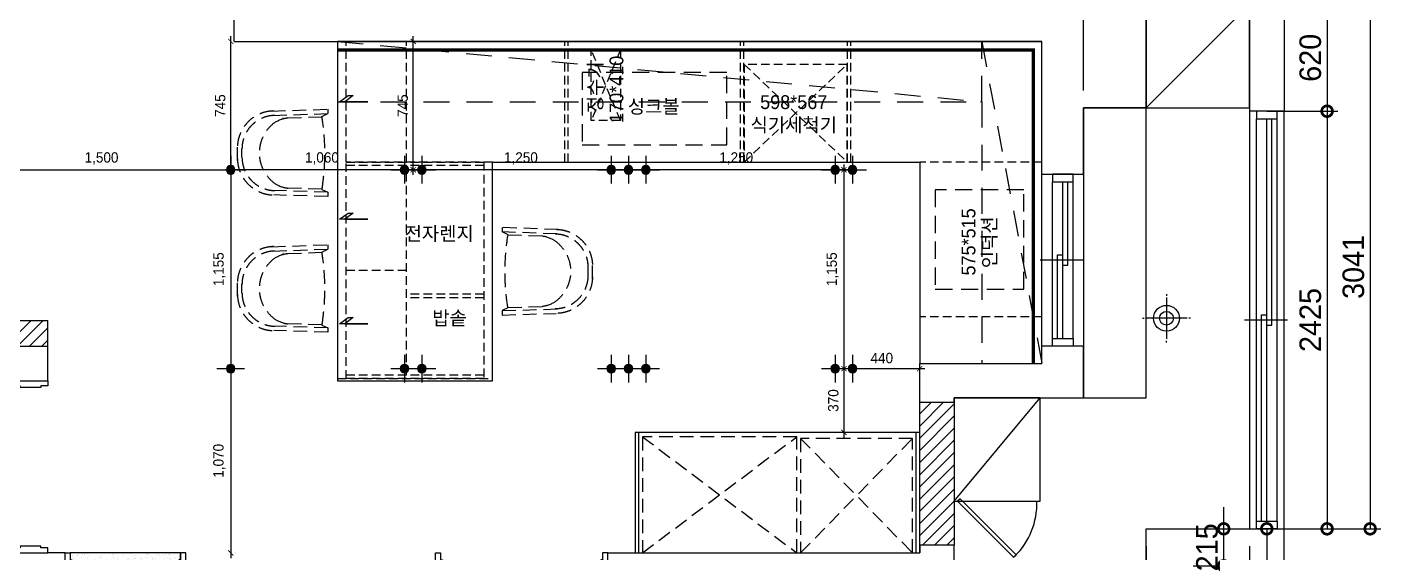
# Model space of a CAD drawing. Header units: millimetres. Extents: x 302328 to 345828, y 111587 to 154829.
# Drawn here: x 333399 to 341258, y 129056 to 132109 of the extents above; entities that cross this region are included whole.
import ezdxf

# ---------------------------------------------------------------- set-up
doc = ezdxf.new("R2010")
doc.units = ezdxf.units.MM
doc.header["$LTSCALE"] = 100
doc.header["$PDMODE"] = 3
for name, pattern in [('DASHED', [0.75, 0.5, -0.25]), ('DASHEDX2', [1.5, 1, -0.5]), ('DH-HID2', [1.2, 0.8, -0.4]), ('HID', [2.5, 1.5, -1])]:
    doc.linetypes.add(name, pattern=pattern)
doc.layers.get('DEFPOINTS').update_dxf_attribs({"color": 248})
for name, color, linetype in [('03-WAL NEW', 3, 'Continuous'), ('06-FUR', 6, 'Continuous'), ('06-LIGHT', 4, 'Continuous'), ('07-DIM', 5, 'Continuous'), ('07-DIM WAL', 5, 'Continuous'), ('C-WALL1', 2, 'Continuous'), ('C-WIN', 4, 'Continuous'), ('CEIL-DOOR', 6, 'Continuous'), ('CO-DO-FR', 7, 'Continuous'), ('CO-DOOR', 8, 'Continuous'), ('FU-FURM', 251, 'DH-HID2'), ('FUR', 8, 'DASHED'), ('HAT', 5, 'Continuous'), ('RC-LIGHT', 7, 'Continuous'), ('U-LANP', 6, 'Continuous')]:
    doc.layers.add(name, color=color, linetype=linetype)
doc.styles.add('HY 울릉도 L', font='')
doc.styles.add('HY울릉도L', font='Expo M.ttf')
doc.styles.add('코레일둥고', font='Korail_Round_Gothic_Medium.ttf')
doc.styles.get('HY 울릉도 L').set_extended_font_data('HY울릉도L')
doc.dimstyles.new('30', dxfattribs={"dimscale": 30, "dimtxt": 2, "dimasz": 1, "dimexe": 1, "dimexo": 1, "dimgap": 1, "dimtad": 1, "dimdec": 0, "dimrnd": 0.05, "dimdsep": 46, "dimlunit": 6, "dimtxsty": 'HY 울릉도 L', "dimblk": 'ARCHTICK', "dimcen": 2.5, "dimdle": 1, "dimclrd": 133, "dimclre": 133, "dimclrt": 30, "dimadec": 0, "dimazin": 0, "dimtfac": 1, "dimtdec": 0, "dimtix": 1, "dimtmove": 2, "dimatfit": 3, "dimldrblk": 'ARCHTICK', "dimfxl": 0, "dimlwd": -1, "dimlwe": -1, "dimarcsym": 0})
doc.dimstyles.new('50', dxfattribs={"dimscale": 50, "dimtxt": 2.5, "dimasz": 2.5, "dimexe": 1.25, "dimexo": 2, "dimtad": 1, "dimdec": 0, "dimtxsty": 'HY울릉도L', "dimblk": 'DOTSMALL', "dimcen": 2.5, "dimclrd": 1, "dimclre": 1, "dimclrt": 2, "dimadec": 0, "dimazin": 0, "dimtfac": 1, "dimtdec": 0, "dimtix": 1, "dimtmove": 0, "dimatfit": 3, "dimldrblk": 'DOTSMALL', "dimfxl": 0, "dimarcsym": 0})

# ---------------------------------------------------------------- blocks, each defined once
blk = doc.blocks.new('F-122')
at = {"layer": 'FU-FURM'}
for p, q in [((-44.5, 507.6), (33.4, 507.7)), ((-26.5, 482.3), (26.6, 482.3)), ((-253.8, -17.2), (-244.1, 296.9)), ((-228.4, -17.2), (-218.5, 303.3)), ((-200.3, 238.5), (-201.3, 234.9)), ((-199.2, 242.4), (-200.3, 238.5)), ((-197.7, 246.9), (-199.2, 242.4)), ((-196, 251.7), (-197.7, 246.9)), ((-194.1, 256.9), (-196, 251.7)), ((-192.1, 262.1), (-194.1, 256.9)), ((-189.9, 267.4), (-192.1, 262.1)), ((-187.7, 272.4), (-189.9, 267.4)), ((-185.5, 277.2), (-187.7, 272.4)), ((-183.3, 281.4), (-185.5, 277.2)), ((182.6, 281.9), (184.8, 277.6)), ((184.8, 277.6), (187.1, 272.9)), ((187.1, 272.9), (189.3, 267.8)), ((189.3, 267.8), (191.4, 262.6)), ((191.4, 262.6), (193.5, 257.3)), ((193.5, 257.3), (195.4, 252.2)), ((195.4, 252.2), (197.1, 247.4)), ((197.1, 247.4), (198.6, 242.9)), ((198.6, 242.9), (199.8, 239)), ((199.8, 239), (200.7, 235.4)), ((217.8, 301.5), (228.5, -16.6)), ((243, 308.1), (253.9, -16.6)), ((-210.5, 16.6), (-204.3, 215.2)), ((-203.9, 218.6), (-204.3, 215.2)), ((-203.6, 221.9), (-203.9, 218.6)), ((-203.2, 225.1), (-203.6, 221.9)), ((-202.7, 228.2), (-203.2, 225.1)), ((-202.1, 231.5), (-202.7, 228.2)), ((-201.3, 234.9), (-202.1, 231.5)), ((200.7, 235.4), (201.5, 232)), ((201.5, 232), (202.1, 228.7)), ((202.1, 228.7), (202.6, 225.6)), ((202.6, 225.6), (203, 222.4)), ((203, 222.4), (203.4, 219.1)), ((203.4, 219.1), (203.8, 215.7)), ((203.8, 215.7), (210.4, 17.1)), ((-211.6, 16.7), (-228.4, -17.2)), ((211.5, 17.2), (228.5, -16.6)), ((-228.4, -17.2), (-253.8, -17.2)), ((253.9, -16.6), (228.5, -16.6))]:
    blk.add_line(p, q, dxfattribs=at)
for centre, radius, start, end in [((-30.8, 294), 213.6, 90.90916, 178.7855), ((-24.5, 286.7), 194.3, 90.90924, 178.78542), ((23.8, 286.8), 194.3, 1.35653, 89.23304), ((30.1, 294.1), 213.6, 1.35671, 89.233), ((-0.2, 162.3), 218.5, 33.19496, 146.94725), ((-0.2, 162.3), 218.5, 158.34937, 158.47219), ((-0.2, 162.3), 218.5, 21.66998, 21.79281), ((-1.7, 1330.6), 1330.6, 260.92322, 279.2189)]:
    blk.add_arc(centre, radius, start, end, dxfattribs=at)
blk = doc.blocks.new('D-003')
at = {"layer": 'CO-DO-FR'}
for points in [[(0, 200), (0, 0), (30, 0), (30, 40), (40, 40), (40, 160), (30, 160), (30, 200), (0, 200)], [(700, 200), (700, 0), (670, 0), (670, 40), (660, 40), (660, 160), (670, 160), (670, 200), (700, 200)]]:
    blk.add_lwpolyline(points, close=True, dxfattribs=at)
at = {"layer": 'CO-DOOR'}
blk.add_lwpolyline([(630, 840), (630, 200), (670, 200), (670, 840)], close=True, dxfattribs=at)
blk.add_arc((670, 200), 640, 90, 180, dxfattribs=at)
blk = doc.blocks.new('FLOORPLAN')
at = {"layer": 'C-WALL1'}
for p, q in [((334287.6, 102564.1), (334287.6, 102764.1)), ((334287.6, 102564.1), (338977.6, 102564.1)), ((338977.6, 101794.1), (338977.6, 102564.1)), ((339217.6, 101794.1), (339217.6, 102179.1)), ((338977.6, 101794.1), (339217.6, 101794.1)), ((328916.6, 100794.1), (333206.6, 100794.1)), ((333206.6, 100594.1), (333206.6, 100794.1)), ((338977.6, 100694.1), (338977.6, 100794.1)), ((339217.6, 100794.1), (338977.6, 100794.1)), ((339217.6, 100494.1), (339217.6, 100794.1)), ((338267.6, 100694.1), (338977.6, 100694.1)), ((338267.6, 100469.1), (338267.6, 100694.1)), ((329388.6, 100594.1), (333206.6, 100594.1)), ((338267.6, 100469.1), (338467.6, 100469.1)), ((338467.6, 100494.1), (339217.6, 100494.1)), ((338467.6, 100469.1), (338467.6, 100494.1)), ((339582.6, 99734.1), (340382.6, 99734.1)), ((339582.6, 99519.1), (339582.6, 99734.1)), ((340382.6, 99519.1), (340382.6, 99734.1)), ((333006.6, 99594.1), (333206.6, 99594.1)), ((333306.6, 99594.1), (333206.6, 99594.1)), ((336456.6, 99594.1), (338267.6, 99594.1)), ((338467.6, 99094.1), (338467.6, 99639.1))]:
    blk.add_line(p, q, dxfattribs=at)
for points in [[(339382.6, 102764.1), (339382.6, 102979.1), (340382.6, 102979.1), (340382.6, 102159.1)], [(339217.6, 102179.1), (339582.6, 102179.1), (339582.6, 102779.1), (340182.6, 102779.1), (340182.6, 102159.1)], [(338467.6, 99639.1), (338267.6, 99639.1), (338267.6, 99594.1)]]:
    blk.add_lwpolyline(points, dxfattribs=at)
at = {"layer": 'C-WIN'}
for p, q in [((340222.6, 99779.1), (340222.6, 102114.1)), ((340282.6, 99779.1), (340282.6, 102114.1)), ((340342.6, 99779.1), (340342.6, 102114.1)), ((339037.6, 100839.1), (339037.6, 101749.1)), ((339097.6, 100839.1), (339097.6, 101749.1)), ((339157.6, 100839.1), (339157.6, 101749.1)), ((339217.6, 101294.1), (338967.6, 101294.1)), ((340402.6, 100946.6), (340152.6, 100946.6))]:
    blk.add_line(p, q, dxfattribs=at)
for points in [[(340182.6, 102159.1), (340182.6, 99734.1), (340382.6, 99734.1), (340382.6, 102159.1)], [(340222.6, 102114.1), (340342.6, 102114.1), (340342.6, 102159.1), (340222.6, 102159.1)], [(339217.6, 100794.1), (338977.6, 100794.1), (338977.6, 101794.1), (339217.6, 101794.1)], [(339037.6, 101749.1), (339157.6, 101749.1), (339157.6, 101794.1), (339037.6, 101794.1)], [(339157.6, 100794.1), (339037.6, 100794.1), (339037.6, 100839.1), (339157.6, 100839.1)], [(340342.6, 99734.1), (340222.6, 99734.1), (340222.6, 99779.1), (340342.6, 99779.1)]]:
    blk.add_lwpolyline(points, close=True, dxfattribs=at)
for points in [[(340282.6, 100916.6), (340312.6, 100916.6), (340312.6, 102114.1)], [(339097.6, 101264.1), (339127.6, 101264.1), (339127.6, 101749.1)], [(339067.6, 100839.1), (339067.6, 101324.1), (339097.6, 101324.1)], [(340252.6, 99779.1), (340252.6, 100976.6), (340282.6, 100976.6)]]:
    blk.add_lwpolyline(points, dxfattribs=at)
at = {"layer": 'CO-DO-FR'}
for points in [[(333006.6, 100594.1), (333206.6, 100594.1), (333206.6, 100564.1), (333166.6, 100564.1), (333166.6, 100554.1), (333046.6, 100554.1), (333046.6, 100564.1), (333006.6, 100564.1), (333006.6, 100594.1)], [(333006.6, 99594.1), (333206.6, 99594.1), (333206.6, 99624.1), (333166.6, 99624.1), (333166.6, 99634.1), (333046.6, 99634.1), (333046.6, 99624.1), (333006.6, 99624.1), (333006.6, 99594.1)], [(335456.6, 99394.1), (335456.6, 99594.1), (335486.6, 99594.1), (335486.6, 99554.1), (335496.6, 99554.1), (335496.6, 99434.1), (335486.6, 99434.1), (335486.6, 99394.1), (335456.6, 99394.1)], [(336456.6, 99394.1), (336456.6, 99594.1), (336426.6, 99594.1), (336426.6, 99554.1), (336416.6, 99554.1), (336416.6, 99434.1), (336426.6, 99434.1), (336426.6, 99394.1), (336456.6, 99394.1)]]:
    blk.add_lwpolyline(points, close=True, dxfattribs=at)
at = {"layer": 'CO-DOOR', "rotation": 180}
blk.add_blockref('D-003', (334006.6, 99594.1), dxfattribs=at)
blk = doc.blocks.new('fdsffe')
at = {"layer": '03-WAL NEW'}
h = blk.add_hatch(dxfattribs=at)
h.set_pattern_fill('_USER', color=256, scale=50, angle=45, pattern_type=0)
h.set_pattern_definition([(45, (30964.463, -18467.905), (-35.355339, 35.355339), [])])
h.paths.add_polyline_path([(339751.8, 128298.1), (338993.8, 128298.1, -0.414214), (338793.8, 128498.1), (338793.8, 128643.1), (338693.8, 128643.1), (338693.8, 128148.1), (342983.8, 128148.1), (342983.8, 128298.1), (340751.8, 128298.1), (340751.8, 128198.1), (339751.8, 128198.1)])
h.paths.add_polyline_path([(337853.8, 128643.1), (337753.8, 128643.1), (337753.8, 128148.1), (337853.8, 128148.1)])
h = blk.add_hatch(dxfattribs=at)
h.set_pattern_fill('_USER', color=256, scale=50, angle=45, pattern_type=0)
h.set_pattern_definition([(45, (30964.463, -2107.5), (-35.355339, 35.355339), [])])
h.paths.add_polyline_path([(348244.8, 126993.1), (348044.8, 126993.1), (348044.8, 127823.1), (348244.8, 127823.1)])
at = {"layer": '06-FUR'}
h = blk.add_hatch(dxfattribs=at)
h.set_pattern_fill('AR-SAND', color=8)
h.set_pattern_definition([(37.5, (30964.463, -18467.905), (-1.6000313, 48.9413237), [0, -38.608, 0, -43.18, 0, -41.275]), (7.5, (30964.46, -18467.905), (44.952328, 71.68251), [0, -20.828, 0, -34.798, 0, -13.335]), (327.5, (30933.22, -18467.905), (79.099237, 0.1437185), [0, -12.7, 0, -45.72, 0, -59.69]), (317.5, (30933.22, -18467.905), (76.355645, 22.292932), [0, -6.35, 0, -29.972, 0, -34.29])])
h.paths.add_polyline_path([(343753.8, 126948.1), (343113.8, 126948.1), (343113.8, 126748.1), (343753.8, 126748.1)])
at = {"layer": '03-WAL NEW'}
blk.add_line((342983.8, 128148.1), (342983.8, 128298.1), dxfattribs=at)
blk.add_lwpolyline([(338693.8, 128148.1), (338693.8, 128643.1), (338793.8, 128643.1), (338793.8, 128498.1, 0.414214), (338993.8, 128298.1), (342983.8, 128298.1)], format="xyb", dxfattribs=at)
blk.add_lwpolyline([(348244.8, 126993.1), (348044.8, 126993.1), (348044.8, 127823.1), (348244.8, 127823.1)], close=True, dxfattribs=at)
at = {"layer": '06-FUR', "color": 8}
for p, q in [((349959.8, 130133.1), (349359.8, 129533.1)), ((348244.8, 127248.1), (348744.8, 127848.1))]:
    blk.add_line(p, q, dxfattribs=at)
for points in [[(349359.8, 129533.1), (349959.8, 129533.1), (349959.8, 130133.1), (349359.8, 130133.1)], [(348994.8, 127848.1), (349359.8, 127848.1), (349359.8, 129533.1), (348994.8, 129533.1)], [(348744.8, 127848.1), (348244.8, 127848.1), (348244.8, 127248.1), (348744.8, 127248.1)], [(346392.8, 126948.1), (348044.8, 126948.1), (348044.8, 127648.1), (346392.8, 127648.1)], [(346412.8, 126948.1), (348024.8, 126948.1), (348024.8, 127648.1), (346412.8, 127648.1)], [(343753.8, 126948.1), (343113.8, 126948.1), (343113.8, 126748.1), (343753.8, 126748.1)]]:
    blk.add_lwpolyline(points, close=True, dxfattribs=at)
for points in [[(344664.8, 129918.1), (344664.8, 127948.1), (345564.8, 127948.1), (345564.8, 129218.1), (348044.8, 129218.1), (348044.8, 128048.1), (348754.8, 128048.1), (348754.8, 129918.1), (344664.8, 129918.1)], [(348264.8, 127248.1), (348590, 126922.8), (348604.2, 126937), (348278.9, 127262.2), (348264.8, 127248.1)]]:
    blk.add_lwpolyline(points, dxfattribs=at)
at = {"layer": '06-FUR', "color": 8, "linetype": 'HID'}
blk.add_lwpolyline([(344664.8, 129918.1), (344664.8, 129568.1), (348404.8, 129568.1), (348404.8, 128048.1), (348754.8, 128048.1), (348754.8, 129918.1), (344664.8, 129918.1), (348404.8, 129568.1), (348404.8, 129918.1), (348754.8, 128048.1)], dxfattribs=at)
at = {"layer": '06-FUR', "color": 8, "linetype": 'DASHEDX2'}
for points in [[(346084.8, 129318.1), (346924.8, 129318.1), (346924.8, 129738.1), (346084.8, 129738.1)], [(348649.8, 128480.6), (348649.8, 129055.6), (348134.8, 129055.6), (348134.8, 128480.6)]]:
    blk.add_lwpolyline(points, close=True, dxfattribs=at)
at = {"layer": '06-FUR', "color": 8}
blk.add_arc((348300.4, 127233.6), 424.6, 314.32522, 1.95386, dxfattribs=at)
at = {"layer": 'CO-DOOR', "color": 8}
for points in [[(344842.1, 129568.1), (344677.5, 129568.1), (344726.8, 129604.2), (344756, 129604.2), (344706.7, 129568.1), (344842.1, 129568.1)], [(344842.1, 128885.6), (344677.5, 128885.6), (344726.8, 128921.7), (344756, 128921.7), (344706.7, 128885.6), (344842.1, 128885.6)], [(344842.1, 128279), (344677.5, 128279), (344726.8, 128315.2), (344756, 128315.2), (344706.7, 128279), (344842.1, 128279)]]:
    blk.add_lwpolyline(points, close=True, dxfattribs=at)
at = {"layer": 'FU-FURM', "color": 8}
for p, q in [((346434.8, 126948.1), (347331.8, 127623.1)), ((346434.8, 127623.1), (347331.8, 126948.1)), ((347353.8, 126948.1), (348002.8, 127613.1)), ((347353.8, 127613.1), (348002.8, 126948.1))]:
    blk.add_line(p, q, dxfattribs=at)
for points in [[(346434.8, 126948.1), (347331.8, 126948.1), (347331.8, 127623.1), (346434.8, 127623.1)], [(347353.8, 126948.1), (348002.8, 126948.1), (348002.8, 127613.1), (347353.8, 127613.1)]]:
    blk.add_lwpolyline(points, close=True, dxfattribs=at)
at = {"layer": 'FUR', "color": 8}
for p, q in [((344714.8, 129218.1), (344714.8, 129918.1)), ((345064.8, 129218.1), (345064.8, 129918.1)), ((345984.8, 129218.1), (345984.8, 129918.1)), ((346004.8, 129218.1), (346004.8, 129918.1)), ((347004.8, 129218.1), (347004.8, 129918.1)), ((347024.8, 129218.1), (347024.8, 129918.1)), ((347624.8, 129218.1), (347624.8, 129918.1)), ((347644.8, 129218.1), (347644.8, 129918.1)), ((346307.8, 129868.8), (346137.8, 129458.8)), ((346307.8, 129458.8), (346137.8, 129868.8)), ((347025.8, 129218.1), (347623.8, 129785.1)), ((347025.8, 129785.1), (347623.8, 129218.1)), ((345564.8, 129218.1), (344714.8, 129218.1)), ((348754.8, 129218.1), (348044.8, 129218.1)), ((345514.8, 129198.1), (344714.8, 129198.1)), ((345064.8, 127980.1), (345064.8, 129198.1)), ((344714.8, 128589.1), (345064.8, 128589.1)), ((345514.8, 128450.1), (345064.8, 128450.1)), ((345514.8, 128430.1), (345064.8, 128430.1)), ((348754.8, 128318.1), (348044.8, 128318.1)), ((344664.8, 127960.1), (345564.8, 127960.1)), ((345514.8, 127980.1), (344714.8, 127980.1))]:
    blk.add_line(p, q, dxfattribs=at)
for points in [[(346307.8, 129458.8), (346137.8, 129458.8), (346137.8, 129868.8), (346307.8, 129868.8)], [(347025.8, 129218.1), (347623.8, 129218.1), (347623.8, 129785.1), (347025.8, 129785.1)], [(345514.8, 127960.1), (344714.8, 127960.1), (344714.8, 129218.1), (345514.8, 129218.1)]]:
    blk.add_lwpolyline(points, close=True, dxfattribs=at)
blk.add_blockref('FLOORPLAN', (9777.2, 27354))
at = {"layer": 'FU-FURM', "color": 8, "rotation": 90.00000000000001}
for p in [(344591.8, 129270.8), (344591.8, 128483.2)]:
    blk.add_blockref('F-122', p, dxfattribs=at)
at = {"layer": 'FU-FURM', "color": 8, "xscale": -1, "rotation": 270}
blk.add_blockref('F-122', (345637.7, 128583.3), dxfattribs=at)
at = {"layer": '06-FUR', "color": 8, "linetype": 'DASHEDX2', "style": '코레일둥고'}
for s, p in [('싱크볼', (346350.1, 129500.5)), ('전자렌지', (345054.8, 128762)), ('밥솥', (345215.2, 128272))]:
    blk.add_text(s, height=80, dxfattribs=at).set_placement(p)
for s, p in [('575*515', (348368.2, 128559.1)), ('인덕션', (348489.3, 128601.2))]:
    blk.add_text(s, height=80, rotation=90, dxfattribs=at).set_placement(p)
at = {"layer": 'FUR', "color": 8, "style": '코레일둥고'}
for s, p in [('정수기', (346201.3, 129502)), ('170*410', (346324.5, 129445.1))]:
    blk.add_text(s, height=80, rotation=90, dxfattribs=at).set_placement(p)
for s, p in [('598*567', (347118.6, 129525.6)), ('식기세척기', (347062.8, 129394))]:
    blk.add_text(s, height=80, dxfattribs=at).set_placement(p)
blk = doc.blocks.new('_DOTSMALL')
at = {"color": 0, "linetype": 'ByBlock', "const_width": 0.5}
blk.add_lwpolyline([(-0.0625, 0, 1), (0.0625, 0, 1)], format="xyb", close=True, dxfattribs=at)
blk = doc.blocks.new('*D887')
at = {"layer": '07-DIM', "color": 1, "lineweight": -2}
for p, q in [((339530.3, 131740.6), (339530.3, 133003.1)), ((340495.3, 131720.6), (340495.3, 133003.1)), ((339530.3, 132940.6), (340495.3, 132940.6))]:
    blk.add_line(p, q, dxfattribs=at)
at = {"layer": 'DEFPOINTS', "color": 0}
for p in [(340495.3, 132940.6), (339530.3, 131640.6), (340495.3, 131620.6)]:
    blk.add_point(p, dxfattribs=at)
at = {"layer": '07-DIM', "color": 1, "lineweight": -2, "xscale": 125, "yscale": 125, "zscale": 125, "rotation": 180}
blk.add_blockref('_DOTSMALL', (339530.3, 132940.6), dxfattribs=at)
at = {"layer": '07-DIM', "color": 1, "lineweight": -2, "xscale": 125, "yscale": 125, "zscale": 125}
blk.add_blockref('_DOTSMALL', (340495.3, 132940.6), dxfattribs=at)
at = {"layer": '07-DIM', "color": 2, "insert": (340012.8, 133037.3), "char_height": 125, "attachment_point": 5, "style": 'HY울릉도L'}
blk.add_mtext('965', dxfattribs=at)
blk = doc.blocks.new('*D888')
at = {"layer": '07-DIM', "color": 1, "lineweight": -2}
for p, q in [((339895.3, 131740.6), (339895.3, 132753.1)), ((340495.3, 131720.6), (340495.3, 132753.1)), ((340495.3, 132690.6), (339895.3, 132690.6))]:
    blk.add_line(p, q, dxfattribs=at)
at = {"layer": 'DEFPOINTS', "color": 0}
for p in [(339895.3, 132690.6), (339895.3, 131640.6), (340495.3, 131620.6)]:
    blk.add_point(p, dxfattribs=at)
at = {"layer": '07-DIM', "color": 1, "lineweight": -2, "xscale": 125, "yscale": 125, "zscale": 125, "rotation": 180}
blk.add_blockref('_DOTSMALL', (339895.3, 132690.6), dxfattribs=at)
at = {"layer": '07-DIM', "color": 1, "lineweight": -2, "xscale": 125, "yscale": 125, "zscale": 125}
blk.add_blockref('_DOTSMALL', (340495.3, 132690.6), dxfattribs=at)
at = {"layer": '07-DIM', "color": 2, "insert": (340195.3, 132787.5), "char_height": 125, "attachment_point": 5, "style": 'HY울릉도L'}
blk.add_mtext('600', dxfattribs=at)
blk = doc.blocks.new('*D854')
at = {"layer": '07-DIM', "color": 1, "lineweight": -2}
for p, q in [((339530.3, 131740.6), (339530.3, 132753.1)), ((339895.3, 131740.6), (339895.3, 132753.1)), ((339895.3, 132690.6), (339530.3, 132690.6))]:
    blk.add_line(p, q, dxfattribs=at)
at = {"layer": 'DEFPOINTS', "color": 0}
for p in [(339530.3, 132690.6), (339530.3, 131640.6), (339895.3, 131640.6)]:
    blk.add_point(p, dxfattribs=at)
at = {"layer": '07-DIM', "color": 1, "lineweight": -2, "xscale": 125, "yscale": 125, "zscale": 125, "rotation": 180}
blk.add_blockref('_DOTSMALL', (339530.3, 132690.6), dxfattribs=at)
at = {"layer": '07-DIM', "color": 1, "lineweight": -2, "xscale": 125, "yscale": 125, "zscale": 125}
blk.add_blockref('_DOTSMALL', (339895.3, 132690.6), dxfattribs=at)
at = {"layer": '07-DIM', "color": 2, "insert": (339712.8, 132787.5), "char_height": 125, "attachment_point": 5, "style": 'HY울릉도L'}
blk.add_mtext('365', dxfattribs=at)
blk = doc.blocks.new('*D855')
at = {"layer": '07-DIM', "color": 1, "lineweight": -2}
for p, q in [((340595.3, 132236.8), (341257.8, 132236.8)), ((341195.3, 132236.8), (341195.3, 129195.6)), ((340595.3, 129195.6), (341257.8, 129195.6))]:
    blk.add_line(p, q, dxfattribs=at)
at = {"layer": 'DEFPOINTS', "color": 0}
for p in [(340495.3, 132236.8), (340495.3, 129195.6), (341195.3, 129195.6)]:
    blk.add_point(p, dxfattribs=at)
at = {"layer": '07-DIM', "color": 1, "lineweight": -2, "xscale": 125, "yscale": 125, "zscale": 125}
for p, rotation in [((341195.3, 132236.8), 90), ((341195.3, 129195.6), 270)]:
    blk.add_blockref('_DOTSMALL', p, dxfattribs=dict(at, rotation=rotation))
at = {"layer": '07-DIM', "color": 2, "insert": (341098.4, 130716.2), "char_height": 125, "attachment_point": 5, "rotation": 90, "style": 'HY울릉도L'}
blk.add_mtext('3041', dxfattribs=at)
blk = doc.blocks.new('*D856')
at = {"layer": '07-DIM', "color": 1, "lineweight": -2}
for p, q in [((340595.3, 132240.6), (341007.8, 132240.6)), ((340945.3, 132240.6), (340945.3, 131620.6)), ((340595.3, 131620.6), (341007.8, 131620.6))]:
    blk.add_line(p, q, dxfattribs=at)
at = {"layer": 'DEFPOINTS', "color": 0}
for p in [(340495.3, 132240.6), (340495.3, 131620.6), (340945.3, 131620.6)]:
    blk.add_point(p, dxfattribs=at)
at = {"layer": '07-DIM', "color": 1, "lineweight": -2, "xscale": 125, "yscale": 125, "zscale": 125}
for p, rotation in [((340945.3, 132240.6), 90), ((340945.3, 131620.6), 270)]:
    blk.add_blockref('_DOTSMALL', p, dxfattribs=dict(at, rotation=rotation))
at = {"layer": '07-DIM', "color": 2, "insert": (340848.3, 131930.6), "char_height": 125, "attachment_point": 5, "rotation": 90, "style": 'HY울릉도L'}
blk.add_mtext('620', dxfattribs=at)
blk = doc.blocks.new('*D857')
at = {"layer": '07-DIM', "color": 1, "lineweight": -2}
for p, q in [((340595.3, 131620.6), (341007.8, 131620.6)), ((340945.3, 131620.6), (340945.3, 129195.6)), ((340595.3, 129195.6), (341007.8, 129195.6))]:
    blk.add_line(p, q, dxfattribs=at)
at = {"layer": 'DEFPOINTS', "color": 0}
for p in [(340495.3, 131620.6), (340495.3, 129195.6), (340945.3, 129195.6)]:
    blk.add_point(p, dxfattribs=at)
at = {"layer": '07-DIM', "color": 1, "lineweight": -2, "xscale": 125, "yscale": 125, "zscale": 125}
for p, rotation in [((340945.3, 131620.6), 90), ((340945.3, 129195.6), 270)]:
    blk.add_blockref('_DOTSMALL', p, dxfattribs=dict(at, rotation=rotation))
at = {"layer": '07-DIM', "color": 2, "insert": (340848.4, 130408.1), "char_height": 125, "attachment_point": 5, "rotation": 90, "style": 'HY울릉도L'}
blk.add_mtext('2425', dxfattribs=at)
blk = doc.blocks.new('*D858')
at = {"layer": '07-DIM', "color": 1, "lineweight": -2}
for p, q in [((339895.3, 129095.6), (339895.3, 128668.1)), ((340495.3, 129095.6), (340495.3, 128668.1)), ((339895.3, 128730.6), (340495.3, 128730.6))]:
    blk.add_line(p, q, dxfattribs=at)
at = {"layer": 'DEFPOINTS', "color": 0}
for p in [(339895.3, 129195.6), (340495.3, 129195.6), (340495.3, 128730.6)]:
    blk.add_point(p, dxfattribs=at)
at = {"layer": '07-DIM', "color": 1, "lineweight": -2, "xscale": 125, "yscale": 125, "zscale": 125, "rotation": 180}
blk.add_blockref('_DOTSMALL', (339895.3, 128730.6), dxfattribs=at)
at = {"layer": '07-DIM', "color": 1, "lineweight": -2, "xscale": 125, "yscale": 125, "zscale": 125}
blk.add_blockref('_DOTSMALL', (340495.3, 128730.6), dxfattribs=at)
at = {"layer": '07-DIM', "color": 2, "insert": (340195.3, 128827.5), "char_height": 125, "attachment_point": 5, "style": 'HY울릉도L'}
blk.add_mtext('600', dxfattribs=at)
blk = doc.blocks.new('*D859')
at = {"layer": '07-DIM', "color": 1, "lineweight": -2}
for p, q in [((339995.3, 129195.6), (340657.8, 129195.6)), ((340595.3, 129195.6), (340595.3, 125830.6)), ((339995.3, 125830.6), (340657.8, 125830.6))]:
    blk.add_line(p, q, dxfattribs=at)
at = {"layer": 'DEFPOINTS', "color": 0}
for p in [(339895.3, 129195.6), (339895.3, 125830.6), (340595.3, 125830.6)]:
    blk.add_point(p, dxfattribs=at)
at = {"layer": '07-DIM', "color": 1, "lineweight": -2, "xscale": 125, "yscale": 125, "zscale": 125}
for p, rotation in [((340595.3, 129195.6), 90), ((340595.3, 125830.6), 270)]:
    blk.add_blockref('_DOTSMALL', p, dxfattribs=dict(at, rotation=rotation))
at = {"layer": '07-DIM', "color": 2, "insert": (340498.4, 127513.1), "char_height": 125, "attachment_point": 5, "rotation": 90, "style": 'HY울릉도L'}
blk.add_mtext('3365', dxfattribs=at)
blk = doc.blocks.new('*D860')
at = {"layer": '07-DIM', "color": 1, "lineweight": -2}
for p, q in [((340345.3, 129195.6), (340345.3, 129320.6)), ((339995.3, 129195.6), (340407.8, 129195.6)), ((340345.3, 128980.6), (340345.3, 129195.6)), ((339995.3, 128980.6), (340407.8, 128980.6)), ((340345.3, 128980.6), (340345.3, 128855.6))]:
    blk.add_line(p, q, dxfattribs=at)
at = {"layer": 'DEFPOINTS', "color": 0}
for p in [(339895.3, 129195.6), (340345.3, 129195.6), (339895.3, 128980.6)]:
    blk.add_point(p, dxfattribs=at)
at = {"layer": '07-DIM', "color": 1, "lineweight": -2, "xscale": 125, "yscale": 125, "zscale": 125}
for p, rotation in [((340345.3, 129195.6), 270), ((340345.3, 128980.6), 90)]:
    blk.add_blockref('_DOTSMALL', p, dxfattribs=dict(at, rotation=rotation))
at = {"layer": '07-DIM', "color": 2, "insert": (340248.4, 129088.1), "char_height": 125, "attachment_point": 5, "rotation": 90, "style": 'HY울릉도L'}
blk.add_mtext('215', dxfattribs=at)
blk = doc.blocks.new('1')
at = {"linetype": 'Continuous'}
h = blk.add_hatch(color=4, dxfattribs=at)
h.dxf.hatch_style = 1
edge = h.paths.add_edge_path()
edge.add_arc((11539653, -14273504), 37.5, 0, 360)
at = {"color": 1, "linetype": 'Continuous'}
for p, q in [((11539653, -14273637), (11539653, -14273370)), ((11539520, -14273504), (11539787, -14273504))]:
    blk.add_line(p, q, dxfattribs=at)
at = {"color": 4, "linetype": 'Continuous'}
for radius in [41.5, 37.5]:
    blk.add_circle((11539653, -14273504), radius, dxfattribs=at)
blk = doc.blocks.new('_ArchTick')
at = {"color": 0, "linetype": 'ByBlock', "const_width": 0.15}
blk.add_lwpolyline([(-0.5, -0.5), (0.5, 0.5)], dxfattribs=at)
blk = doc.blocks.new('*D916')
at = {"layer": '07-DIM WAL', "color": 133}
for p, q in [((333050.8, 131280.6), (334610.8, 131280.6)), ((333080.8, 131310.6), (333080.8, 131310.6))]:
    blk.add_line(p, q, dxfattribs=at)
at = {"layer": 'DEFPOINTS', "color": 0}
for p in [(333080.8, 131280.6), (334580.8, 131280.6), (334580.8, 131280.6)]:
    blk.add_point(p, dxfattribs=at)
at = {"layer": '07-DIM WAL', "color": 133, "xscale": 30, "yscale": 30, "zscale": 30, "rotation": 180}
blk.add_blockref('_ArchTick', (333080.8, 131280.6), dxfattribs=at)
at = {"layer": '07-DIM WAL', "color": 133, "xscale": 30, "yscale": 30, "zscale": 30}
blk.add_blockref('_ArchTick', (334580.8, 131280.6), dxfattribs=at)
at = {"layer": '07-DIM WAL', "color": 30, "insert": (333830.8, 131346.5), "char_height": 60, "attachment_point": 5, "style": 'HY 울릉도 L'}
blk.add_mtext('1,500', dxfattribs=at)
blk = doc.blocks.new('*D917')
at = {"layer": '07-DIM WAL', "color": 133}
for p, q in [((334580.8, 131310.6), (334580.8, 130095.6)), ((334610.8, 131280.6), (334610.8, 131280.6)), ((334550.8, 130125.6), (334550.8, 130125.6))]:
    blk.add_line(p, q, dxfattribs=at)
at = {"layer": 'DEFPOINTS', "color": 0}
for p in [(334580.8, 131280.6), (334580.8, 130125.6), (334580.8, 130125.6)]:
    blk.add_point(p, dxfattribs=at)
at = {"layer": '07-DIM WAL', "color": 133, "xscale": 30, "yscale": 30, "zscale": 30}
for p, rotation in [((334580.8, 131280.6), 90), ((334580.8, 130125.6), 270)]:
    blk.add_blockref('_ArchTick', p, dxfattribs=dict(at, rotation=rotation))
at = {"layer": '07-DIM WAL', "color": 30, "insert": (334515.5, 130703.1), "char_height": 60, "attachment_point": 5, "rotation": 90, "style": 'HY 울릉도 L'}
blk.add_mtext('1,155', dxfattribs=at)
blk = doc.blocks.new('*D918')
at = {"layer": '07-DIM WAL', "color": 133}
for p, q in [((334580.8, 130155.6), (334580.8, 129025.6)), ((334610.8, 130125.6), (334610.8, 130125.6)), ((334610.8, 129055.6), (334610.8, 129055.6))]:
    blk.add_line(p, q, dxfattribs=at)
at = {"layer": 'DEFPOINTS', "color": 0}
for p in [(334580.8, 130125.6), (334580.8, 129055.6), (334580.8, 129055.6)]:
    blk.add_point(p, dxfattribs=at)
at = {"layer": '07-DIM WAL', "color": 133, "xscale": 30, "yscale": 30, "zscale": 30}
for p, rotation in [((334580.8, 130125.6), 90), ((334580.8, 129055.6), 270)]:
    blk.add_blockref('_ArchTick', p, dxfattribs=dict(at, rotation=rotation))
at = {"layer": '07-DIM WAL', "color": 30, "insert": (334514.9, 129590.6), "char_height": 60, "attachment_point": 5, "rotation": 90, "style": 'HY 울릉도 L'}
blk.add_mtext('1,070', dxfattribs=at)
blk = doc.blocks.new('*D919')
at = {"layer": '07-DIM WAL', "color": 133}
for p, q in [((334580.8, 131250.6), (334580.8, 132055.6)), ((334550.8, 132025.6), (334550.8, 132025.6)), ((334550.8, 131280.6), (334550.8, 131280.6))]:
    blk.add_line(p, q, dxfattribs=at)
at = {"layer": 'DEFPOINTS', "color": 0}
for p in [(334580.8, 132025.6), (334580.8, 132025.6), (334580.8, 131280.6)]:
    blk.add_point(p, dxfattribs=at)
at = {"layer": '07-DIM WAL', "color": 133, "xscale": 30, "yscale": 30, "zscale": 30}
for p, rotation in [((334580.8, 132025.6), 90), ((334580.8, 131280.6), 270)]:
    blk.add_blockref('_ArchTick', p, dxfattribs=dict(at, rotation=rotation))
at = {"layer": '07-DIM WAL', "color": 30, "insert": (334520.1, 131653.1), "char_height": 60, "attachment_point": 5, "rotation": 90, "style": 'HY 울릉도 L'}
blk.add_mtext('745', dxfattribs=at)
blk = doc.blocks.new('*D921')
at = {"layer": '07-DIM WAL', "color": 133}
for p, q in [((338140.3, 131310.6), (338140.3, 130095.6)), ((338110.3, 130125.6), (338110.3, 130125.6))]:
    blk.add_line(p, q, dxfattribs=at)
at = {"layer": 'DEFPOINTS', "color": 0}
for p in [(338140.3, 131280.6), (338140.3, 130125.6), (338140.3, 130125.6)]:
    blk.add_point(p, dxfattribs=at)
at = {"layer": '07-DIM WAL', "color": 133, "xscale": 30, "yscale": 30, "zscale": 30}
for p, rotation in [((338140.3, 131280.6), 90), ((338140.3, 130125.6), 270)]:
    blk.add_blockref('_ArchTick', p, dxfattribs=dict(at, rotation=rotation))
at = {"layer": '07-DIM WAL', "color": 30, "insert": (338075, 130703.1), "char_height": 60, "attachment_point": 5, "rotation": 90, "style": 'HY 울릉도 L'}
blk.add_mtext('1,155', dxfattribs=at)
blk = doc.blocks.new('*D922')
at = {"layer": '07-DIM WAL', "color": 133}
blk.add_line((338170.3, 131280.6), (336860.3, 131280.6), dxfattribs=at)
at = {"layer": 'DEFPOINTS', "color": 0}
for p in [(336890.3, 131280.6), (336890.3, 131280.6), (338140.3, 131280.6)]:
    blk.add_point(p, dxfattribs=at)
at = {"layer": '07-DIM WAL', "color": 133, "xscale": 30, "yscale": 30, "zscale": 30, "rotation": 180}
blk.add_blockref('_ArchTick', (336890.3, 131280.6), dxfattribs=at)
at = {"layer": '07-DIM WAL', "color": 133, "xscale": 30, "yscale": 30, "zscale": 30}
blk.add_blockref('_ArchTick', (338140.3, 131280.6), dxfattribs=at)
at = {"layer": '07-DIM WAL', "color": 30, "insert": (337515.3, 131346.5), "char_height": 60, "attachment_point": 5, "style": 'HY 울릉도 L'}
blk.add_mtext('1,250', dxfattribs=at)
blk = doc.blocks.new('*D925')
at = {"layer": '07-DIM WAL', "color": 133}
blk.add_line((336920.3, 131280.6), (335610.3, 131280.6), dxfattribs=at)
at = {"layer": 'DEFPOINTS', "color": 0}
for p in [(335640.3, 131280.6), (335640.3, 131280.6), (336890.3, 131280.6)]:
    blk.add_point(p, dxfattribs=at)
at = {"layer": '07-DIM WAL', "color": 133, "xscale": 30, "yscale": 30, "zscale": 30, "rotation": 180}
blk.add_blockref('_ArchTick', (335640.3, 131280.6), dxfattribs=at)
at = {"layer": '07-DIM WAL', "color": 133, "xscale": 30, "yscale": 30, "zscale": 30}
blk.add_blockref('_ArchTick', (336890.3, 131280.6), dxfattribs=at)
at = {"layer": '07-DIM WAL', "color": 30, "insert": (336265.3, 131346.5), "char_height": 60, "attachment_point": 5, "style": 'HY 울릉도 L'}
blk.add_mtext('1,250', dxfattribs=at)
blk = doc.blocks.new('*D927')
at = {"layer": '07-DIM WAL', "color": 133}
for p, q in [((335640.3, 131250.6), (335640.3, 132055.6)), ((335670.3, 132025.6), (335670.3, 132025.6)), ((335670.3, 131280.6), (335670.3, 131280.6))]:
    blk.add_line(p, q, dxfattribs=at)
at = {"layer": 'DEFPOINTS', "color": 0}
for p in [(335640.3, 132025.6), (335640.3, 132025.6), (335640.3, 131280.6)]:
    blk.add_point(p, dxfattribs=at)
at = {"layer": '07-DIM WAL', "color": 133, "xscale": 30, "yscale": 30, "zscale": 30}
for p, rotation in [((335640.3, 132025.6), 90), ((335640.3, 131280.6), 270)]:
    blk.add_blockref('_ArchTick', p, dxfattribs=dict(at, rotation=rotation))
at = {"layer": '07-DIM WAL', "color": 30, "insert": (335579.6, 131653.1), "char_height": 60, "attachment_point": 5, "rotation": 90, "style": 'HY 울릉도 L'}
blk.add_mtext('745', dxfattribs=at)
blk = doc.blocks.new('*D928')
at = {"layer": '07-DIM WAL', "color": 133}
blk.add_line((335670.3, 131280.6), (334550.8, 131280.6), dxfattribs=at)
at = {"layer": 'DEFPOINTS', "color": 0}
for p in [(334580.8, 131280.6), (334580.8, 131280.6), (335640.3, 131280.6)]:
    blk.add_point(p, dxfattribs=at)
at = {"layer": '07-DIM WAL', "color": 133, "xscale": 30, "yscale": 30, "zscale": 30, "rotation": 180}
blk.add_blockref('_ArchTick', (334580.8, 131280.6), dxfattribs=at)
at = {"layer": '07-DIM WAL', "color": 133, "xscale": 30, "yscale": 30, "zscale": 30}
blk.add_blockref('_ArchTick', (335640.3, 131280.6), dxfattribs=at)
at = {"layer": '07-DIM WAL', "color": 30, "insert": (335110.5, 131346.5), "char_height": 60, "attachment_point": 5, "style": 'HY 울릉도 L'}
blk.add_mtext('1,060', dxfattribs=at)
blk = doc.blocks.new('*D930')
at = {"layer": '07-DIM WAL', "color": 133}
for p, q in [((338140.3, 130155.6), (338140.3, 129725.6)), ((338170.3, 130125.6), (338170.3, 130125.6)), ((338170.3, 129755.6), (338170.3, 129755.6))]:
    blk.add_line(p, q, dxfattribs=at)
at = {"layer": 'DEFPOINTS', "color": 0}
for p in [(338140.3, 130125.6), (338140.3, 129755.6), (338140.3, 129755.6)]:
    blk.add_point(p, dxfattribs=at)
at = {"layer": '07-DIM WAL', "color": 133, "xscale": 30, "yscale": 30, "zscale": 30}
for p, rotation in [((338140.3, 130125.6), 90), ((338140.3, 129755.6), 270)]:
    blk.add_blockref('_ArchTick', p, dxfattribs=dict(at, rotation=rotation))
at = {"layer": '07-DIM WAL', "color": 30, "insert": (338079, 129940.6), "char_height": 60, "attachment_point": 5, "rotation": 90, "style": 'HY 울릉도 L'}
blk.add_mtext('370', dxfattribs=at)
blk = doc.blocks.new('*D931')
at = {"layer": '07-DIM WAL', "color": 133}
for p, q in [((338110.3, 130125.6), (338610.3, 130125.6)), ((338140.3, 130095.6), (338140.3, 130095.6)), ((338580.3, 130095.6), (338580.3, 130095.6))]:
    blk.add_line(p, q, dxfattribs=at)
at = {"layer": 'DEFPOINTS', "color": 0}
for p in [(338140.3, 130125.6), (338580.3, 130125.6), (338580.3, 130125.6)]:
    blk.add_point(p, dxfattribs=at)
at = {"layer": '07-DIM WAL', "color": 133, "xscale": 30, "yscale": 30, "zscale": 30, "rotation": 180}
blk.add_blockref('_ArchTick', (338140.3, 130125.6), dxfattribs=at)
at = {"layer": '07-DIM WAL', "color": 133, "xscale": 30, "yscale": 30, "zscale": 30}
blk.add_blockref('_ArchTick', (338580.3, 130125.6), dxfattribs=at)
at = {"layer": '07-DIM WAL', "color": 30, "insert": (338360.3, 130186.9), "char_height": 60, "attachment_point": 5, "style": 'HY 울릉도 L'}
blk.add_mtext('440', dxfattribs=at)
blk = doc.blocks.new('매입등')
at = {"layer": 'HAT', "color": 1}
for p, q in [((0, 140), (0, 130)), ((0, 120), (0, -120)), ((-140, 0), (-130, 0)), ((120, 0), (-120, 0)), ((140, 0), (130, 0)), ((-140, 0), (-130, 0)), ((0, -140), (0, -130))]:
    blk.add_line(p, q, dxfattribs=at)
blk.add_circle((0, 0), 40, dxfattribs=at)
at = {"layer": 'U-LANP'}
blk.add_circle((0, 0), 75, dxfattribs=at)
blk = doc.blocks.new('A$C59950440')
at = {"layer": 'CEIL-DOOR'}
blk.add_blockref('매입등', (140, 140), dxfattribs=at)

msp = doc.modelspace()

# ---------------------------------------------------------------- linework, layer by layer
at = {"layer": '06-LIGHT', "color": 10, "linetype": 'HID', "const_width": 20}
msp.add_lwpolyline([(335200.3, 131975.6), (339240.3, 131975.6), (339240.3, 130155.6)], dxfattribs=at)

# ---------------------------------------------------------------- block references
msp.add_blockref('fdsffe', (-9464.5, 2107.5))
at = {"layer": 'RC-LIGHT', "xscale": -0.6024096385271789, "yscale": 0.6024096385271789, "zscale": 0.6024096385271789, "rotation": 180}
for p in [(-6617017.7, -8467215.7), (-6616008.2, -8467215.7), (-6615908.2, -8467215.7), (-6614808.2, -8467215.7), (-6614708.2, -8467215.7), (-6614608.2, -8467215.7), (-6613508.2, -8467215.7), (-6613408.2, -8467215.7), (-6617017.7, -8468370.7), (-6616008.2, -8468370.7), (-6615908.2, -8468370.7), (-6614808.2, -8468370.7), (-6614708.2, -8468370.7), (-6614608.2, -8468370.7), (-6613508.2, -8468370.7), (-6613408.2, -8468370.7)]:
    msp.add_blockref('1', p, dxfattribs=at)
at = {"layer": 'RC-LIGHT'}
msp.add_blockref('A$C59950440', (339872.8, 130278.1), dxfattribs=at)

# ---------------------------------------------------------------- dimensions: what is measured, and where the dimension line sits
at = {"layer": '07-DIM'}
for base, p1, p2, picture, middle in [((340495.3, 132940.6), (339530.3, 131640.6), (340495.3, 131620.6), '*D887', (340012.8, 133037.3)), ((339530.3, 132690.6), (339895.3, 131640.6), (339530.3, 131640.6), '*D854', (339712.8, 132787.5)), ((339895.3, 132690.6), (340495.3, 131620.6), (339895.3, 131640.6), '*D888', (340195.3, 132787.5)), ((340495.3, 128730.6), (339895.3, 129195.6), (340495.3, 129195.6), '*D858', (340195.3, 128827.5))]:
    dim = msp.add_linear_dim(base=base, p1=p1, p2=p2, dimstyle='50', dxfattribs=at)
    dim.commit()
    dim.dimension.update_dxf_attribs({"geometry": picture, "text_midpoint": middle})
for base, p1, p2, picture, middle in [((340945.3, 131620.6), (340495.3, 132240.6), (340495.3, 131620.6), '*D856', (340848.3, 131930.6)), ((341195.3, 129195.6), (340495.3, 132236.8), (340495.3, 129195.6), '*D855', (341098.4, 130716.2)), ((340945.3, 129195.6), (340495.3, 131620.6), (340495.3, 129195.6), '*D857', (340848.4, 130408.1)), ((340345.3, 129195.6), (339895.3, 128980.6), (339895.3, 129195.6), '*D860', (340248.4, 129088.1)), ((340595.3, 125830.6), (339895.3, 129195.6), (339895.3, 125830.6), '*D859', (340498.4, 127513.1))]:
    dim = msp.add_linear_dim(base=base, p1=p1, p2=p2, angle=90, dimstyle='50', dxfattribs=at)
    dim.commit()
    dim.dimension.update_dxf_attribs({"geometry": picture, "text_midpoint": middle})
at = {"layer": '07-DIM WAL'}
for base, p1, p2, picture, middle in [((334580.8, 132025.6), (334580.8, 131280.6), (334580.8, 132025.6), '*D919', (334520.1, 131653.1)), ((335640.3, 132025.6), (335640.3, 131280.6), (335640.3, 132025.6), '*D927', (335579.6, 131653.1)), ((334580.8, 130125.6), (334580.8, 131280.6), (334580.8, 130125.6), '*D917', (334515.5, 130703.1)), ((338140.3, 130125.6), (338140.3, 131280.6), (338140.3, 130125.6), '*D921', (338075, 130703.1)), ((334580.8, 129055.6), (334580.8, 130125.6), (334580.8, 129055.6), '*D918', (334514.9, 129590.6)), ((338140.3, 129755.6), (338140.3, 130125.6), (338140.3, 129755.6), '*D930', (338079, 129940.6))]:
    dim = msp.add_linear_dim(base=base, p1=p1, p2=p2, angle=90, dimstyle='30', dxfattribs=at)
    dim.commit()
    dim.dimension.update_dxf_attribs({"geometry": picture, "text_midpoint": middle})
for base, p1, p2, picture, middle in [((334580.8, 131280.6), (333080.8, 131280.6), (334580.8, 131280.6), '*D916', (333830.8, 131346.5)), ((334580.7940039, 131280.5988508), (335640.2940039, 131280.5988508), (334580.7940039, 131280.5988508), '*D928', (335110.5440039, 131346.541863)), ((335640.3, 131280.6), (336890.3, 131280.6), (335640.3, 131280.6), '*D925', (336265.3, 131346.5)), ((336890.3, 131280.6), (338140.3, 131280.6), (336890.3, 131280.6), '*D922', (337515.3, 131346.5)), ((338580.3, 130125.6), (338140.3, 130125.6), (338580.3, 130125.6), '*D931', (338360.3, 130186.9))]:
    dim = msp.add_linear_dim(base=base, p1=p1, p2=p2, dimstyle='30', dxfattribs=at)
    dim.commit()
    dim.dimension.update_dxf_attribs({"geometry": picture, "text_midpoint": middle})

doc.saveas('drawing.dxf')
